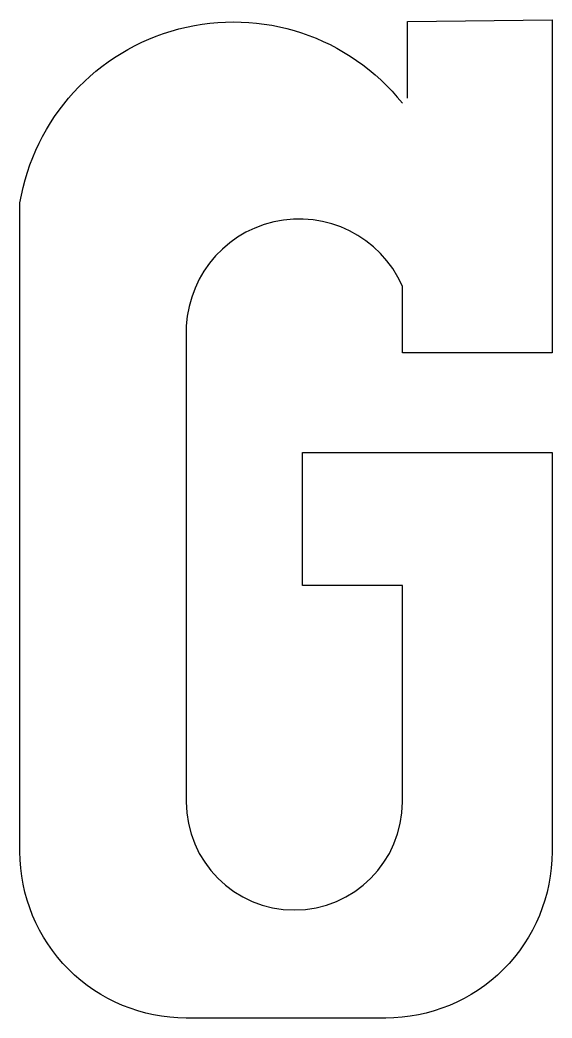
# Model space of a CAD drawing. Header units: inches. Extents: x 0 to 10.7, y 0 to 20.
import ezdxf

# ---------------------------------------------------------------- set-up
doc = ezdxf.new("R2010")
doc.units = ezdxf.units.IN
doc.header["$MEASUREMENT"] = 0
doc.layers.add('LETTERE', color=7, linetype='Continuous')

msp = doc.modelspace()

# ---------------------------------------------------------------- linework, layer by layer
at = {"layer": 'LETTERE', "color": 1}
msp.add_lwpolyline([(7.769, 18.43), (7.769, 19.966), (10.667, 20), (10.667, 13.333), (7.667, 13.333), (7.667, 14.667, 0.824807), (3.333, 13.667), (3.333, 4.333, 1), (7.667, 4.333), (7.667, 8.667), (5.667, 8.667), (5.667, 11.333), (10.667, 11.333), (10.667, 3.333, -0.414214), (7.333, 0), (3.333, 0, -0.414214), (0, 3.333), (0, 16.333, -0.648925), (7.667, 18.333)], format="xyb", dxfattribs=at)

doc.saveas('drawing.dxf')
